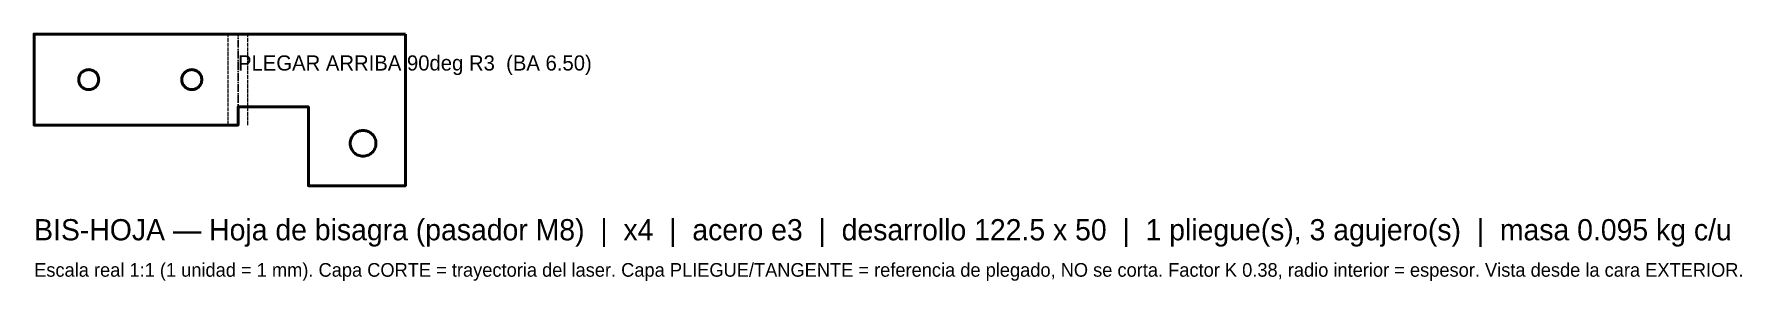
# Model space of a CAD drawing. Header units: millimetres. Extents: x 0 to 563, y -51 to 30.
import ezdxf

# ---------------------------------------------------------------- set-up
doc = ezdxf.new("R2010")
doc.units = ezdxf.units.MM
doc.linetypes.add('DASHDOT', pattern=[3.556, 2.54, -0.508, 0, -0.508])
doc.linetypes.add('DASHED', pattern=[1.524, 1.27, -0.254])
for name, color, linetype, lineweight in [('CORTE', 1, 'CONTINUOUS', 50), ('PLIEGUE', 5, 'DASHDOT', 25), ('TANGENTE', 8, 'DASHED', 13), ('TEXTO', 7, 'CONTINUOUS', 25)]:
    doc.layers.add(name, color=color, linetype=linetype, lineweight=lineweight)

msp = doc.modelspace()

# ---------------------------------------------------------------- linework, layer by layer
at = {"layer": 'CORTE'}
for points in [[(122.5, 30), (122.5, -20), (90.5, -20), (90.5, 6), (67.25, 6), (67.25, 0), (0, 0), (0, 30), (67.25, 30), (122.5, 30)], [(21.16, 15.96), (21.05, 16.26), (20.91, 16.56), (20.74, 16.83), (20.55, 17.09), (20.33, 17.33), (20.09, 17.55), (19.83, 17.74), (19.56, 17.91), (19.26, 18.05), (18.96, 18.16), (18.64, 18.24), (18.32, 18.28), (18, 18.3), (17.68, 18.28), (17.36, 18.24), (17.04, 18.16), (16.74, 18.05), (16.44, 17.91), (16.17, 17.74), (15.91, 17.55), (15.67, 17.33), (15.45, 17.09), (15.26, 16.83), (15.09, 16.56), (14.95, 16.26), (14.84, 15.96), (14.76, 15.64), (14.72, 15.32), (14.7, 15), (14.72, 14.68), (14.76, 14.36), (14.84, 14.04), (14.95, 13.74), (15.09, 13.44), (15.26, 13.17), (15.45, 12.91), (15.67, 12.67), (15.91, 12.45), (16.17, 12.26), (16.44, 12.09), (16.74, 11.95), (17.04, 11.84), (17.36, 11.76), (17.68, 11.72), (18, 11.7), (18.32, 11.72), (18.64, 11.76), (18.96, 11.84), (19.26, 11.95), (19.56, 12.09), (19.83, 12.26), (20.09, 12.45), (20.33, 12.67), (20.55, 12.91), (20.74, 13.17), (20.91, 13.44), (21.05, 13.74), (21.16, 14.04), (21.24, 14.36), (21.28, 14.68), (21.3, 15), (21.28, 15.32), (21.24, 15.64), (21.16, 15.96)], [(55.24, 15.64), (55.16, 15.96), (55.05, 16.26), (54.91, 16.56), (54.74, 16.83), (54.55, 17.09), (54.33, 17.33), (54.09, 17.55), (53.83, 17.74), (53.56, 17.91), (53.26, 18.05), (52.96, 18.16), (52.64, 18.24), (52.32, 18.28), (52, 18.3), (51.68, 18.28), (51.36, 18.24), (51.04, 18.16), (50.74, 18.05), (50.44, 17.91), (50.17, 17.74), (49.91, 17.55), (49.67, 17.33), (49.45, 17.09), (49.26, 16.83), (49.09, 16.56), (48.95, 16.26), (48.84, 15.96), (48.76, 15.64), (48.72, 15.32), (48.7, 15), (48.72, 14.68), (48.76, 14.36), (48.84, 14.04), (48.95, 13.74), (49.09, 13.44), (49.26, 13.17), (49.45, 12.91), (49.67, 12.67), (49.91, 12.45), (50.17, 12.26), (50.44, 12.09), (50.74, 11.95), (51.04, 11.84), (51.36, 11.76), (51.68, 11.72), (52, 11.7), (52.32, 11.72), (52.64, 11.76), (52.96, 11.84), (53.26, 11.95), (53.56, 12.09), (53.83, 12.26), (54.09, 12.45), (54.33, 12.67), (54.55, 12.91), (54.74, 13.17), (54.91, 13.44), (55.05, 13.74), (55.16, 14.04), (55.24, 14.36), (55.28, 14.68), (55.3, 15), (55.28, 15.32), (55.24, 15.64)], [(108.5, -1.75), (108.09, -1.77), (107.67, -1.83), (107.27, -1.93), (106.88, -2.07), (106.5, -2.25), (106.14, -2.47), (105.81, -2.71), (105.5, -2.99), (105.22, -3.3), (104.97, -3.64), (104.75, -4), (104.58, -4.37), (104.44, -4.77), (104.33, -5.17), (104.27, -5.58), (104.25, -6), (104.27, -6.42), (104.33, -6.83), (104.44, -7.23), (104.58, -7.63), (104.75, -8), (104.97, -8.36), (105.22, -8.7), (105.5, -9.01), (105.81, -9.29), (106.14, -9.53), (106.5, -9.75), (106.88, -9.93), (107.27, -10.07), (107.67, -10.17), (108.09, -10.23), (108.5, -10.25), (108.92, -10.23), (109.33, -10.17), (109.74, -10.07), (110.13, -9.93), (110.51, -9.75), (110.86, -9.53), (111.2, -9.29), (111.51, -9.01), (111.79, -8.7), (112.04, -8.36), (112.25, -8), (112.43, -7.63), (112.57, -7.23), (112.67, -6.83), (112.73, -6.42), (112.75, -6), (112.73, -5.58), (112.67, -5.17), (112.57, -4.77), (112.43, -4.37), (112.25, -4), (112.04, -3.64), (111.79, -3.3), (111.51, -2.99), (111.2, -2.71), (110.86, -2.47), (110.51, -2.25), (110.13, -2.07), (109.74, -1.93), (109.33, -1.83), (108.92, -1.77), (108.5, -1.75)]]:
    msp.add_lwpolyline(points, close=True, dxfattribs=at)
at = {"layer": 'PLIEGUE'}
msp.add_line((67.25, 0), (67.25, 30), dxfattribs=at)
at = {"layer": 'TANGENTE'}
for p, q in [((64, 0), (64, 30)), ((70.5, 0), (70.5, 30))]:
    msp.add_line(p, q, dxfattribs=at)

# ---------------------------------------------------------------- texts
at = {"layer": 'TEXTO'}
for s, height, p in [('PLEGAR ARRIBA 90deg R3  (BA 6.50)', 5, (67.25, 18)), ('BIS-HOJA — Hoja de bisagra (pasador M8)  |  x4  |  acero e3  |  desarrollo 122.5 x 50  |  1 pliegue(s), 3 agujero(s)  |  masa 0.095 kg c/u', 7, (0, -38)), ('Escala real 1:1 (1 unidad = 1 mm). Capa CORTE = trayectoria del laser. Capa PLIEGUE/TANGENTE = referencia de plegado, NO se corta. Factor K 0.38, radio interior = espesor. Vista desde la cara EXTERIOR.', 4.5, (0, -50))]:
    msp.add_text(s, height=height, dxfattribs=at).set_placement(p)

doc.saveas('drawing.dxf')
